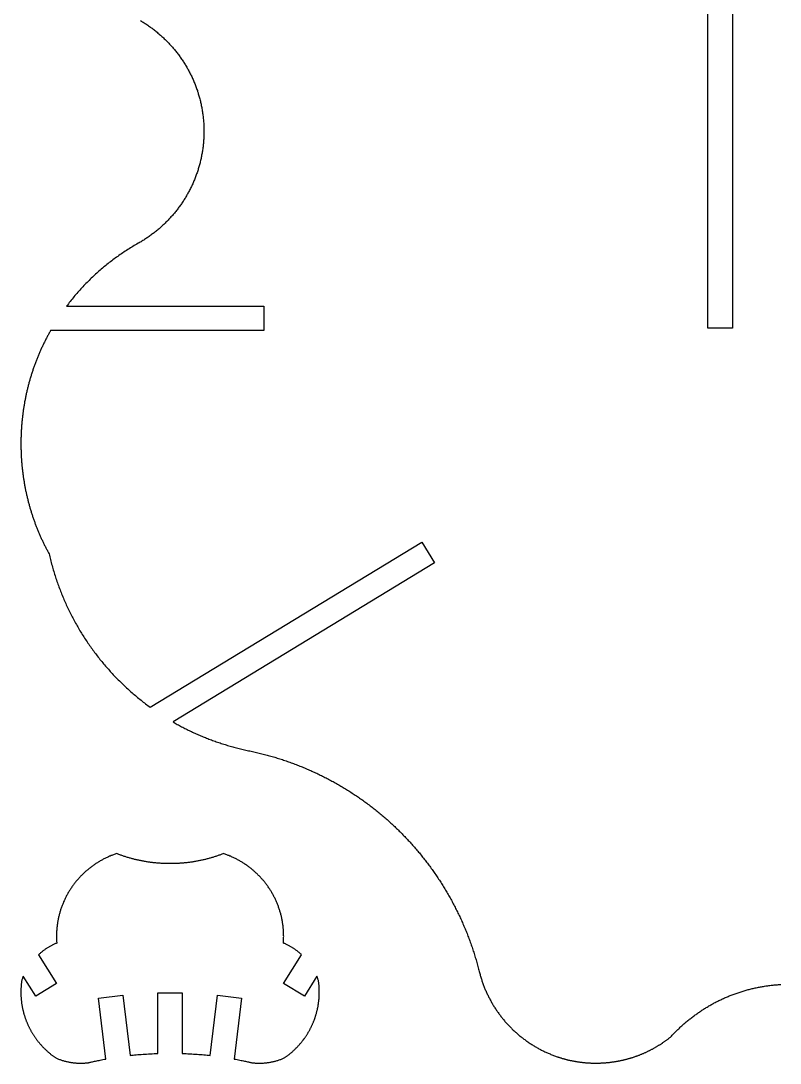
# Model space of a CAD drawing. Extents: x 25 to 747, y 34 to 1185.
# Drawn here: x 24.6 to 215.7, y 33.6 to 296.1 of the extents above; entities that cross this region are included whole.
import ezdxf

# ---------------------------------------------------------------- set-up
doc = ezdxf.new("R2010")
doc.units = 0
doc.layers.add('Default_Layer', color=1, linetype='CONTINUOUS')

msp = doc.modelspace()

# ---------------------------------------------------------------- linework, layer by layer
at = {"layer": 'Default_Layer'}
for points in [[(203.69, 393.12), (203.69, 218.64), (197.54, 218.64), (197.54, 389.82)], [(54.67, 296.15), (54.91, 296.01), (55.14, 295.87), (55.37, 295.73), (55.6, 295.58), (55.83, 295.44), (56.05, 295.29), (56.28, 295.14), (56.5, 294.99), (56.73, 294.83), (56.95, 294.68), (57.17, 294.52), (57.39, 294.36), (57.61, 294.2), (57.82, 294.04), (58.04, 293.87), (58.25, 293.71), (58.46, 293.54), (58.67, 293.37), (58.88, 293.2), (59.09, 293.02), (59.29, 292.85), (59.5, 292.67), (59.7, 292.5), (59.9, 292.32), (60.1, 292.14), (60.3, 291.96), (60.5, 291.77), (60.69, 291.59), (60.88, 291.4), (61.08, 291.21), (61.27, 291.02), (61.46, 290.83), (61.64, 290.64), (61.83, 290.44), (62.01, 290.25), (62.19, 290.05), (62.37, 289.85), (62.55, 289.65), (62.73, 289.45), (62.91, 289.24), (63.08, 289.04), (63.25, 288.83), (63.42, 288.63), (63.59, 288.42), (63.76, 288.21), (63.92, 287.99), (64.09, 287.78), (64.25, 287.57), (64.41, 287.35), (64.57, 287.13), (64.72, 286.91), (64.88, 286.7), (65.03, 286.47), (65.18, 286.25), (65.33, 286.03), (65.48, 285.8), (65.62, 285.58), (65.77, 285.35), (65.91, 285.12), (66.05, 284.89), (66.19, 284.66), (66.32, 284.43), (66.46, 284.19), (66.59, 283.96), (66.72, 283.72), (66.85, 283.48), (66.98, 283.25), (67.1, 283.01), (67.22, 282.77), (67.34, 282.52), (67.46, 282.28), (67.58, 282.04), (67.69, 281.79), (67.81, 281.55), (67.92, 281.3), (68.03, 281.05), (68.13, 280.8), (68.24, 280.55), (68.34, 280.3), (68.44, 280.04), (68.54, 279.79), (68.64, 279.54), (68.73, 279.28), (68.82, 279.02), (68.91, 278.77), (69, 278.51), (69.08, 278.25), (69.17, 277.99), (69.25, 277.73), (69.33, 277.46), (69.41, 277.2), (69.48, 276.93), (69.55, 276.67), (69.62, 276.4), (69.69, 276.14), (69.76, 275.87), (69.82, 275.6), (69.88, 275.33), (69.94, 275.06), (70, 274.79), (70.05, 274.52), (70.11, 274.24), (70.16, 273.97), (70.2, 273.69), (70.25, 273.42), (70.29, 273.14), (70.33, 272.86), (70.37, 272.59), (70.41, 272.31), (70.44, 272.03), (70.47, 271.75), (70.5, 271.47), (70.53, 271.19), (70.55, 270.9), (70.58, 270.62), (70.6, 270.34), (70.61, 270.05), (70.63, 269.77), (70.64, 269.48), (70.65, 269.2), (70.66, 268.91), (70.66, 268.76), (70.66, 268.6), (70.66, 268.43), (70.66, 268.27), (70.66, 267.98), (70.66, 267.7), (70.65, 267.42), (70.64, 267.14), (70.63, 266.86), (70.62, 266.58), (70.6, 266.3), (70.59, 266.02), (70.57, 265.75), (70.54, 265.47), (70.52, 265.19), (70.49, 264.92), (70.46, 264.65), (70.43, 264.37), (70.4, 264.1), (70.36, 263.83), (70.32, 263.55), (70.28, 263.28), (70.24, 263.01), (70.19, 262.74), (70.14, 262.47), (70.09, 262.21), (70.04, 261.94), (69.99, 261.67), (69.93, 261.41), (69.87, 261.14), (69.81, 260.88), (69.75, 260.61), (69.68, 260.35), (69.62, 260.09), (69.55, 259.83), (69.48, 259.57), (69.4, 259.31), (69.33, 259.05), (69.25, 258.79), (69.17, 258.54), (69.09, 258.28), (69, 258.03), (68.92, 257.77), (68.83, 257.52), (68.74, 257.27), (68.65, 257.02), (68.55, 256.77), (68.46, 256.52), (68.36, 256.27), (68.26, 256.02), (68.16, 255.78), (68.05, 255.53), (67.95, 255.29), (67.84, 255.05), (67.73, 254.81), (67.62, 254.56), (67.5, 254.32), (67.39, 254.09), (67.27, 253.85), (67.15, 253.61), (67.03, 253.38), (66.9, 253.14), (66.78, 252.91), (66.65, 252.68), (66.52, 252.45), (66.39, 252.22), (66.26, 251.99), (66.12, 251.76), (65.99, 251.53), (65.85, 251.31), (65.71, 251.08), (65.57, 250.86), (65.42, 250.64), (65.28, 250.42), (65.13, 250.2), (64.98, 249.98), (64.83, 249.77), (64.68, 249.55), (64.53, 249.34), (64.37, 249.12), (64.21, 248.91), (64.05, 248.7), (63.89, 248.49), (63.73, 248.29), (63.57, 248.08), (63.4, 247.88), (63.23, 247.67), (63.06, 247.47), (62.89, 247.27), (62.72, 247.07), (62.55, 246.87), (62.37, 246.68), (62.19, 246.48), (62.02, 246.29), (61.83, 246.09), (61.65, 245.9), (61.47, 245.71), (61.28, 245.52), (61.1, 245.34), (60.91, 245.15), (60.72, 244.97), (60.53, 244.79), (60.34, 244.61), (60.14, 244.43), (59.95, 244.25), (59.75, 244.07), (59.55, 243.9), (59.35, 243.73), (59.15, 243.55), (58.95, 243.38), (58.74, 243.22), (58.54, 243.05), (58.33, 242.88), (58.12, 242.72), (57.91, 242.56), (57.7, 242.4), (57.49, 242.24), (57.27, 242.08), (57.06, 241.93), (56.84, 241.77), (56.62, 241.62), (56.4, 241.47), (56.18, 241.32), (55.96, 241.17), (55.74, 241.03), (55.51, 240.88), (55.29, 240.74), (55.06, 240.6), (54.83, 240.46), (54.6, 240.33), (54.37, 240.19), (54.14, 240.06), (53.8, 239.87), (53.47, 239.67), (53.13, 239.48), (52.8, 239.28), (52.47, 239.08), (52.15, 238.88), (51.82, 238.68), (51.5, 238.47), (51.17, 238.26), (50.85, 238.06), (50.53, 237.85), (50.22, 237.63), (49.9, 237.42), (49.59, 237.21), (49.28, 236.99), (48.96, 236.77), (48.66, 236.55), (48.35, 236.33), (48.04, 236.1), (47.74, 235.88), (47.44, 235.65), (47.14, 235.42), (46.84, 235.19), (46.54, 234.95), (46.25, 234.72), (45.96, 234.48), (45.66, 234.24), (45.37, 234), (45.09, 233.76), (44.8, 233.52), (44.51, 233.27), (44.23, 233.03), (43.95, 232.78), (43.67, 232.53), (43.39, 232.28), (43.12, 232.02), (42.84, 231.77), (42.57, 231.51), (42.3, 231.25), (42.03, 230.99), (41.76, 230.72), (41.49, 230.46), (41.23, 230.19), (40.97, 229.93), (40.71, 229.66), (40.45, 229.39), (40.19, 229.11), (39.93, 228.84), (39.68, 228.56), (39.43, 228.28), (39.18, 228), (38.93, 227.72), (38.68, 227.44), (38.44, 227.15), (38.19, 226.87), (37.95, 226.58), (37.71, 226.29), (37.47, 226), (37.23, 225.7), (37, 225.41), (36.76, 225.11), (36.53, 224.81), (36.3, 224.51), (36.07, 224.21), (85.78, 224.21), (85.78, 218.06), (32.07, 218.06), (31.96, 217.87), (31.85, 217.68), (31.74, 217.49), (31.63, 217.29), (31.52, 217.1), (31.42, 216.9), (31.31, 216.71), (31.21, 216.51), (31.1, 216.31), (31, 216.12), (30.9, 215.92), (30.79, 215.72), (30.69, 215.52), (30.59, 215.32), (30.49, 215.12), (30.39, 214.92), (30.29, 214.72), (30.2, 214.52), (30.1, 214.32), (30, 214.11), (29.91, 213.91), (29.81, 213.7), (29.72, 213.5), (29.63, 213.3), (29.54, 213.09), (29.44, 212.88), (29.35, 212.68), (29.26, 212.47), (29.17, 212.26), (29.09, 212.05), (29, 211.85), (28.91, 211.64), (28.83, 211.43), (28.74, 211.22), (28.66, 211.01), (28.57, 210.79), (28.49, 210.58), (28.41, 210.37), (28.33, 210.16), (28.24, 209.94), (28.17, 209.73), (28.09, 209.52), (28.01, 209.3), (27.93, 209.09), (27.85, 208.87), (27.78, 208.66), (27.7, 208.44), (27.63, 208.22), (27.56, 208), (27.48, 207.79), (27.41, 207.57), (27.34, 207.35), (27.27, 207.13), (27.2, 206.91), (27.14, 206.69), (27.07, 206.47), (27, 206.25), (26.94, 206.03), (26.87, 205.81), (26.81, 205.58), (26.74, 205.36), (26.68, 205.14), (26.62, 204.91), (26.56, 204.69), (26.5, 204.47), (26.44, 204.24), (26.38, 204.02), (26.33, 203.79), (26.27, 203.56), (26.21, 203.34), (26.16, 203.11), (26.11, 202.88), (26.05, 202.66), (26, 202.43), (25.95, 202.2), (25.9, 201.97), (25.85, 201.74), (25.8, 201.51), (25.76, 201.28), (25.71, 201.05), (25.66, 200.82), (25.62, 200.59), (25.58, 200.36), (25.53, 200.13), (25.49, 199.89), (25.45, 199.66), (25.41, 199.43), (25.37, 199.2), (25.33, 198.96), (25.29, 198.73), (25.26, 198.49), (25.22, 198.26), (25.19, 198.02), (25.15, 197.79), (25.12, 197.55), (25.09, 197.32), (25.06, 197.08), (25.03, 196.85), (25, 196.61), (24.97, 196.37), (24.95, 196.13), (24.92, 195.9), (24.89, 195.66), (24.87, 195.42), (24.85, 195.18), (24.82, 194.94), (24.8, 194.7), (24.78, 194.46), (24.76, 194.22), (24.75, 193.98), (24.73, 193.74), (24.71, 193.5), (24.7, 193.26), (24.68, 193.02), (24.67, 192.78), (24.66, 192.53), (24.64, 192.29), (24.63, 192.05), (24.62, 191.81), (24.62, 191.56), (24.61, 191.32), (24.6, 191.08), (24.6, 190.83), (24.59, 190.59), (24.59, 190.34), (24.58, 190.1), (24.58, 189.86), (24.58, 189.61), (24.58, 189.37), (24.58, 189.13), (24.59, 188.9), (24.59, 188.66), (24.59, 188.42), (24.6, 188.18), (24.61, 187.95), (24.61, 187.71), (24.62, 187.47), (24.63, 187.24), (24.64, 187), (24.65, 186.77), (24.66, 186.53), (24.68, 186.29), (24.69, 186.06), (24.7, 185.83), (24.72, 185.59), (24.74, 185.36), (24.75, 185.12), (24.77, 184.89), (24.79, 184.66), (24.81, 184.42), (24.83, 184.19), (24.85, 183.96), (24.88, 183.73), (24.9, 183.49), (24.93, 183.26), (24.95, 183.03), (24.98, 182.8), (25.01, 182.57), (25.03, 182.34), (25.06, 182.11), (25.09, 181.88), (25.12, 181.65), (25.16, 181.42), (25.19, 181.19), (25.22, 180.96), (25.26, 180.73), (25.29, 180.51), (25.33, 180.28), (25.37, 180.05), (25.4, 179.83), (25.44, 179.6), (25.48, 179.37), (25.52, 179.15), (25.56, 178.92), (25.61, 178.7), (25.65, 178.47), (25.69, 178.25), (25.74, 178.02), (25.78, 177.8), (25.83, 177.58), (25.88, 177.35), (25.93, 177.13), (25.98, 176.91), (26.03, 176.69), (26.08, 176.46), (26.13, 176.24), (26.18, 176.02), (26.23, 175.8), (26.29, 175.58), (26.34, 175.36), (26.4, 175.14), (26.45, 174.92), (26.51, 174.71), (26.57, 174.49), (26.63, 174.27), (26.69, 174.05), (26.75, 173.84), (26.81, 173.62), (26.87, 173.4), (26.94, 173.19), (27, 172.97), (27.06, 172.76), (27.13, 172.54), (27.2, 172.33), (27.26, 172.12), (27.33, 171.9), (27.4, 171.69), (27.47, 171.48), (27.54, 171.27), (27.61, 171.06), (27.68, 170.85), (27.75, 170.64), (27.83, 170.43), (27.9, 170.22), (27.98, 170.01), (28.05, 169.8), (28.13, 169.59), (28.21, 169.38), (28.28, 169.18), (28.36, 168.97), (28.44, 168.76), (28.52, 168.56), (28.6, 168.35), (28.68, 168.15), (28.77, 167.94), (28.85, 167.74), (28.93, 167.53), (29.02, 167.33), (29.1, 167.13), (29.19, 166.93), (29.27, 166.73), (29.36, 166.53), (29.45, 166.33), (29.54, 166.13), (29.63, 165.93), (29.72, 165.73), (29.81, 165.53), (29.9, 165.33), (29.99, 165.13), (30.09, 164.94), (30.18, 164.74), (30.28, 164.55), (30.37, 164.35), (30.47, 164.16), (30.56, 163.96), (30.66, 163.77), (30.76, 163.57), (30.86, 163.38), (30.96, 163.19), (31.06, 163), (31.16, 162.81), (31.26, 162.62), (31.36, 162.43), (31.47, 162.24), (31.57, 162.05), (31.67, 161.86), (31.76, 161.49), (31.85, 161.11), (31.94, 160.74), (32.03, 160.37), (32.13, 160), (32.22, 159.63), (32.32, 159.26), (32.42, 158.89), (32.53, 158.52), (32.63, 158.16), (32.74, 157.79), (32.85, 157.43), (32.96, 157.07), (33.07, 156.71), (33.18, 156.34), (33.3, 155.98), (33.42, 155.63), (33.54, 155.27), (33.66, 154.91), (33.78, 154.55), (33.91, 154.2), (34.04, 153.85), (34.17, 153.49), (34.3, 153.14), (34.43, 152.79), (34.57, 152.44), (34.7, 152.09), (34.84, 151.75), (34.98, 151.4), (35.12, 151.05), (35.27, 150.71), (35.42, 150.37), (35.56, 150.02), (35.71, 149.68), (35.86, 149.34), (36.02, 149), (36.17, 148.67), (36.33, 148.33), (36.49, 147.99), (36.65, 147.66), (36.81, 147.33), (36.98, 147), (37.14, 146.66), (37.31, 146.33), (37.48, 146.01), (37.65, 145.68), (37.83, 145.35), (38, 145.03), (38.18, 144.7), (38.36, 144.38), (38.54, 144.06), (38.72, 143.74), (38.9, 143.42), (39.09, 143.1), (39.27, 142.78), (39.46, 142.47), (39.65, 142.15), (39.84, 141.84), (40.04, 141.53), (40.23, 141.22), (40.43, 140.91), (40.63, 140.6), (40.83, 140.29), (41.03, 139.99), (41.24, 139.68), (41.44, 139.38), (41.65, 139.08), (41.86, 138.77), (42.07, 138.47), (42.28, 138.18), (42.49, 137.88), (42.71, 137.58), (42.92, 137.29), (43.14, 136.99), (43.36, 136.7), (43.58, 136.41), (43.81, 136.12), (44.03, 135.83), (44.26, 135.55), (44.49, 135.26), (44.72, 134.98), (44.95, 134.69), (45.18, 134.41), (45.41, 134.13), (45.65, 133.85), (45.89, 133.58), (46.12, 133.3), (46.37, 133.03), (46.61, 132.75), (46.85, 132.48), (47.09, 132.21), (47.34, 131.94), (47.59, 131.67), (47.84, 131.4), (48.09, 131.14), (48.34, 130.87), (48.6, 130.61), (48.85, 130.35), (49.11, 130.09), (49.37, 129.83), (49.62, 129.58), (49.89, 129.32), (50.15, 129.07), (50.41, 128.81), (50.68, 128.56), (50.94, 128.31), (51.21, 128.06), (51.48, 127.82), (51.75, 127.57), (52.03, 127.33), (52.3, 127.08), (52.57, 126.84), (52.85, 126.6), (53.13, 126.37), (53.41, 126.13), (53.69, 125.89), (53.97, 125.66), (54.25, 125.43), (54.54, 125.2), (54.83, 124.97), (55.11, 124.74), (55.4, 124.51), (55.69, 124.29), (55.98, 124.07), (56.28, 123.84), (56.57, 123.62), (56.87, 123.4), (57.16, 123.19), (125.54, 164.79), (128.73, 159.54), (62.9, 119.49), (63.16, 119.34), (63.43, 119.18), (63.69, 119.03), (63.96, 118.89), (64.23, 118.74), (64.49, 118.59), (64.76, 118.45), (65.04, 118.3), (65.31, 118.16), (65.58, 118.02), (65.86, 117.87), (66.13, 117.73), (66.41, 117.6), (66.69, 117.46), (66.97, 117.32), (67.25, 117.19), (67.54, 117.05), (67.82, 116.92), (68.11, 116.79), (68.39, 116.66), (68.68, 116.53), (68.97, 116.4), (69.26, 116.27), (69.55, 116.15), (69.84, 116.02), (70.14, 115.9), (70.43, 115.78), (70.73, 115.65), (71.03, 115.54), (71.33, 115.42), (71.63, 115.3), (71.93, 115.18), (72.24, 115.07), (72.54, 114.96), (72.85, 114.84), (73.15, 114.73), (73.46, 114.62), (73.77, 114.52), (74.08, 114.41), (74.39, 114.3), (74.71, 114.2), (75.02, 114.1), (75.34, 113.99), (75.65, 113.89), (75.97, 113.8), (76.29, 113.7), (76.61, 113.6), (76.93, 113.51), (77.26, 113.41), (77.58, 113.32), (77.91, 113.23), (78.23, 113.14), (78.56, 113.05), (78.89, 112.97), (79.22, 112.88), (79.55, 112.8), (79.89, 112.72), (80.22, 112.64), (80.56, 112.56), (80.89, 112.48), (81.23, 112.4), (81.57, 112.33), (81.91, 112.25), (82.25, 112.18), (82.59, 112.11), (82.92, 112.04), (83.25, 111.97), (83.58, 111.89), (83.91, 111.81), (84.24, 111.74), (84.57, 111.66), (84.9, 111.58), (85.23, 111.5), (85.56, 111.41), (85.89, 111.33), (86.21, 111.24), (86.54, 111.15), (86.86, 111.06), (87.19, 110.97), (87.51, 110.88), (87.84, 110.79), (88.16, 110.7), (88.48, 110.6), (88.8, 110.5), (89.13, 110.4), (89.45, 110.3), (89.77, 110.2), (90.09, 110.1), (90.4, 110), (90.72, 109.89), (91.04, 109.79), (91.36, 109.68), (91.67, 109.57), (91.99, 109.46), (92.3, 109.35), (92.62, 109.23), (92.93, 109.12), (93.24, 109), (93.55, 108.89), (93.87, 108.77), (94.18, 108.65), (94.49, 108.53), (94.79, 108.4), (95.1, 108.28), (95.41, 108.15), (95.72, 108.03), (96.02, 107.9), (96.33, 107.77), (96.64, 107.64), (96.94, 107.51), (97.24, 107.38), (97.55, 107.24), (97.85, 107.11), (98.15, 106.97), (98.45, 106.83), (98.75, 106.7), (99.05, 106.56), (99.35, 106.41), (99.65, 106.27), (99.94, 106.13), (100.24, 105.98), (100.53, 105.84), (100.83, 105.69), (101.12, 105.54), (101.42, 105.39), (101.71, 105.24), (102, 105.08), (102.29, 104.93), (102.58, 104.78), (102.87, 104.62), (103.16, 104.46), (103.45, 104.3), (103.73, 104.14), (104.02, 103.98), (104.3, 103.82), (104.59, 103.66), (104.87, 103.49), (105.16, 103.33), (105.44, 103.16), (105.72, 102.99), (106, 102.82), (106.28, 102.65), (106.56, 102.48), (106.84, 102.31), (107.11, 102.13), (107.39, 101.96), (107.67, 101.78), (107.94, 101.6), (108.21, 101.42), (108.49, 101.24), (108.76, 101.06), (109.03, 100.88), (109.3, 100.7), (109.57, 100.51), (109.84, 100.33), (110.11, 100.14), (110.37, 99.95), (110.64, 99.76), (110.91, 99.57), (111.17, 99.38), (111.43, 99.19), (111.7, 99), (111.96, 98.8), (112.22, 98.61), (112.48, 98.41), (112.74, 98.21), (113, 98.01), (113.25, 97.81), (113.51, 97.61), (113.77, 97.41), (114.02, 97.21), (114.27, 97), (114.53, 96.8), (114.78, 96.59), (115.03, 96.38), (115.28, 96.17), (115.53, 95.96), (115.78, 95.75), (116.02, 95.54), (116.27, 95.33), (116.51, 95.11), (116.76, 94.9), (117, 94.68), (117.24, 94.47), (117.49, 94.25), (117.73, 94.03), (117.97, 93.81), (118.2, 93.59), (118.44, 93.37), (118.68, 93.14), (118.91, 92.92), (119.15, 92.69), (119.38, 92.47), (119.62, 92.24), (119.85, 92.01), (120.08, 91.78), (120.31, 91.55), (120.54, 91.32), (120.76, 91.09), (120.99, 90.85), (121.22, 90.62), (121.44, 90.38), (121.67, 90.15), (121.89, 89.91), (122.11, 89.67), (122.33, 89.43), (122.55, 89.19), (122.77, 88.95), (122.99, 88.71), (123.2, 88.47), (123.42, 88.22), (123.63, 87.98), (123.85, 87.73), (124.06, 87.49), (124.27, 87.24), (124.48, 86.99), (124.69, 86.74), (124.9, 86.49), (125.11, 86.24), (125.31, 85.98), (125.52, 85.73), (125.72, 85.48), (125.92, 85.22), (126.12, 84.97), (126.33, 84.71), (126.52, 84.45), (126.72, 84.19), (126.92, 83.93), (127.12, 83.67), (127.31, 83.41), (127.51, 83.15), (127.7, 82.88), (127.89, 82.62), (128.08, 82.35), (128.27, 82.09), (128.46, 81.82), (128.65, 81.55), (128.83, 81.29), (129.02, 81.02), (129.2, 80.75), (129.39, 80.47), (129.57, 80.2), (129.75, 79.93), (129.93, 79.66), (130.11, 79.38), (130.28, 79.11), (130.46, 78.83), (130.63, 78.55), (130.81, 78.27), (130.98, 78), (131.15, 77.72), (131.32, 77.44), (131.49, 77.15), (131.66, 76.87), (131.82, 76.59), (131.99, 76.31), (132.15, 76.02), (132.32, 75.74), (132.48, 75.45), (132.64, 75.16), (132.8, 74.88), (132.96, 74.59), (133.12, 74.3), (133.27, 74.01), (133.43, 73.72), (133.58, 73.42), (133.73, 73.13), (133.88, 72.84), (134.03, 72.55), (134.18, 72.25), (134.33, 71.96), (134.47, 71.66), (134.62, 71.36), (134.76, 71.06), (134.91, 70.77), (135.05, 70.47), (135.19, 70.17), (135.32, 69.87), (135.46, 69.56), (135.6, 69.26), (135.73, 68.96), (135.87, 68.66), (136, 68.35), (136.13, 68.05), (136.26, 67.74), (136.39, 67.43), (136.52, 67.13), (136.64, 66.82), (136.77, 66.51), (136.89, 66.2), (137.01, 65.89), (137.13, 65.58), (137.25, 65.27), (137.37, 64.96), (137.49, 64.64), (137.6, 64.33), (137.72, 64.02), (137.83, 63.7), (137.94, 63.39), (138.05, 63.07), (138.16, 62.75), (138.27, 62.43), (138.37, 62.12), (138.48, 61.8), (138.58, 61.48), (138.68, 61.16), (138.79, 60.84), (138.89, 60.52), (138.98, 60.19), (139.08, 59.87), (139.18, 59.55), (139.27, 59.22), (139.36, 58.9), (139.45, 58.57), (139.54, 58.25), (139.63, 57.92), (139.72, 57.59), (139.81, 57.27), (139.89, 56.94), (139.97, 56.61), (140.03, 56.37), (140.1, 56.14), (140.16, 55.9), (140.22, 55.67), (140.29, 55.44), (140.36, 55.2), (140.43, 54.97), (140.5, 54.74), (140.58, 54.51), (140.65, 54.28), (140.73, 54.06), (140.81, 53.83), (140.89, 53.6), (140.97, 53.38), (141.06, 53.15), (141.14, 52.93), (141.23, 52.71), (141.32, 52.48), (141.41, 52.26), (141.5, 52.04), (141.6, 51.82), (141.69, 51.61), (141.79, 51.39), (141.89, 51.17), (141.99, 50.96), (142.09, 50.74), (142.19, 50.53), (142.3, 50.32), (142.4, 50.11), (142.51, 49.9), (142.62, 49.69), (142.73, 49.48), (142.85, 49.27), (142.96, 49.06), (143.08, 48.86), (143.2, 48.65), (143.31, 48.45), (143.43, 48.25), (143.56, 48.05), (143.68, 47.85), (143.81, 47.65), (143.93, 47.45), (144.06, 47.25), (144.19, 47.06), (144.32, 46.86), (144.45, 46.67), (144.59, 46.48), (144.72, 46.28), (144.86, 46.09), (145, 45.9), (145.14, 45.72), (145.28, 45.53), (145.42, 45.34), (145.56, 45.16), (145.71, 44.98), (145.86, 44.79), (146, 44.61), (146.15, 44.43), (146.3, 44.25), (146.45, 44.08), (146.61, 43.9), (146.76, 43.72), (146.92, 43.55), (147.08, 43.38), (147.23, 43.21), (147.39, 43.04), (147.56, 42.87), (147.72, 42.7), (147.88, 42.53), (148.05, 42.37), (148.21, 42.2), (148.38, 42.04), (148.55, 41.88), (148.72, 41.72), (148.89, 41.56), (149.07, 41.4), (149.24, 41.25), (149.41, 41.09), (149.59, 40.94), (149.77, 40.78), (149.95, 40.63), (150.13, 40.48), (150.31, 40.34), (150.49, 40.19), (150.67, 40.04), (150.86, 39.9), (151.05, 39.76), (151.23, 39.62), (151.42, 39.48), (151.61, 39.34), (151.8, 39.2), (151.99, 39.06), (152.19, 38.93), (152.38, 38.8), (152.57, 38.67), (152.77, 38.54), (152.97, 38.41), (153.17, 38.28), (153.37, 38.15), (153.57, 38.03), (153.77, 37.91), (153.97, 37.79), (154.17, 37.67), (154.38, 37.55), (154.58, 37.43), (154.79, 37.32), (155, 37.2), (155.21, 37.09), (155.42, 36.98), (155.63, 36.87), (155.84, 36.76), (156.05, 36.66), (156.27, 36.55), (156.48, 36.45), (156.7, 36.35), (156.91, 36.25), (157.13, 36.15), (157.35, 36.05), (157.57, 35.96), (157.79, 35.87), (158.01, 35.77), (158.23, 35.68), (158.46, 35.6), (158.68, 35.51), (158.91, 35.42), (159.13, 35.34), (159.36, 35.26), (159.59, 35.18), (159.72, 35.13), (159.86, 35.08), (160, 35.04), (160.14, 34.99), (160.28, 34.95), (160.41, 34.9), (160.55, 34.86), (160.7, 34.82), (160.84, 34.77), (160.98, 34.73), (161.12, 34.69), (161.26, 34.65), (161.41, 34.61), (161.55, 34.57), (161.7, 34.53), (161.84, 34.5), (161.99, 34.46), (162.14, 34.42), (162.28, 34.39), (162.43, 34.35), (162.58, 34.32), (162.73, 34.28), (162.87, 34.25), (163.02, 34.22), (163.17, 34.19), (163.32, 34.16), (163.48, 34.13), (163.63, 34.1), (163.78, 34.07), (163.93, 34.04), (164.08, 34.02), (164.24, 33.99), (164.39, 33.96), (164.54, 33.94), (164.7, 33.92), (164.85, 33.89), (165.01, 33.87), (165.16, 33.85), (165.32, 33.83), (165.48, 33.81), (165.63, 33.79), (165.79, 33.77), (165.95, 33.75), (166.11, 33.73), (166.26, 33.72), (166.42, 33.7), (166.58, 33.69), (166.74, 33.67), (166.9, 33.66), (167.06, 33.65), (167.22, 33.64), (167.38, 33.63), (167.54, 33.62), (167.7, 33.61), (167.86, 33.6), (168.02, 33.59), (168.19, 33.59), (168.35, 33.58), (168.51, 33.58), (168.67, 33.57), (168.83, 33.57), (169, 33.57), (169.16, 33.57), (169.32, 33.57), (169.49, 33.57), (169.66, 33.57), (169.83, 33.57), (169.99, 33.57), (170.16, 33.58), (170.33, 33.58), (170.49, 33.59), (170.66, 33.6), (170.83, 33.6), (170.99, 33.61), (171.16, 33.62), (171.32, 33.63), (171.49, 33.64), (171.65, 33.65), (171.82, 33.67), (171.98, 33.68), (172.15, 33.7), (172.31, 33.71), (172.47, 33.73), (172.64, 33.75), (172.8, 33.76), (172.96, 33.78), (173.13, 33.8), (173.29, 33.82), (173.45, 33.85), (173.61, 33.87), (173.77, 33.89), (173.94, 33.92), (174.1, 33.94), (174.26, 33.97), (174.42, 33.99), (174.58, 34.02), (174.74, 34.05), (174.9, 34.08), (175.06, 34.11), (175.21, 34.14), (175.37, 34.17), (175.53, 34.2), (175.69, 34.24), (175.85, 34.27), (176, 34.31), (176.16, 34.34), (176.32, 34.38), (176.47, 34.42), (176.63, 34.45), (176.79, 34.49), (176.94, 34.53), (177.1, 34.57), (177.25, 34.62), (177.41, 34.66), (177.56, 34.7), (177.71, 34.74), (177.87, 34.79), (178.02, 34.83), (178.17, 34.88), (178.33, 34.93), (178.48, 34.98), (178.63, 35.02), (178.78, 35.07), (178.93, 35.12), (179.08, 35.17), (179.23, 35.23), (179.38, 35.28), (179.53, 35.33), (179.68, 35.38), (179.83, 35.44), (179.98, 35.49), (180.12, 35.55), (180.27, 35.61), (180.42, 35.67), (180.57, 35.72), (180.71, 35.78), (180.86, 35.84), (181, 35.9), (181.15, 35.96), (181.29, 36.03), (181.44, 36.09), (181.58, 36.15), (181.72, 36.22), (181.87, 36.28), (182.01, 36.35), (182.15, 36.41), (182.29, 36.48), (182.44, 36.55), (182.58, 36.62), (182.72, 36.69), (182.86, 36.76), (183, 36.83), (183.14, 36.9), (183.28, 36.97), (183.41, 37.04), (183.55, 37.11), (183.69, 37.19), (183.83, 37.26), (183.96, 37.34), (184.1, 37.41), (184.24, 37.49), (184.37, 37.57), (184.51, 37.65), (184.64, 37.73), (184.77, 37.8), (184.91, 37.88), (185.04, 37.97), (185.17, 38.05), (185.3, 38.13), (185.44, 38.21), (185.57, 38.29), (185.7, 38.38), (185.83, 38.46), (185.96, 38.55), (186.09, 38.63), (186.21, 38.72), (186.34, 38.81), (186.47, 38.9), (186.6, 38.98), (186.72, 39.07), (186.85, 39.16), (186.98, 39.25), (187.1, 39.34), (187.22, 39.44), (187.35, 39.53), (187.47, 39.62), (187.6, 39.71), (187.72, 39.81), (187.84, 39.9), (187.96, 40), (188.08, 40.09), (188.2, 40.19), (188.38, 40.38), (188.55, 40.57), (188.73, 40.76), (188.91, 40.95), (189.08, 41.13), (189.26, 41.32), (189.45, 41.5), (189.63, 41.68), (189.81, 41.86), (190, 42.04), (190.18, 42.22), (190.37, 42.4), (190.56, 42.58), (190.74, 42.75), (190.93, 42.92), (191.13, 43.1), (191.32, 43.27), (191.51, 43.44), (191.71, 43.61), (191.9, 43.78), (192.1, 43.94), (192.3, 44.11), (192.49, 44.27), (192.69, 44.44), (192.9, 44.6), (193.1, 44.76), (193.3, 44.92), (193.5, 45.08), (193.71, 45.23), (193.91, 45.39), (194.12, 45.54), (194.33, 45.69), (194.54, 45.85), (194.75, 46), (194.96, 46.14), (195.17, 46.29), (195.38, 46.44), (195.6, 46.58), (195.81, 46.73), (196.03, 46.87), (196.24, 47.01), (196.46, 47.15), (196.68, 47.29), (196.9, 47.42), (197.12, 47.56), (197.34, 47.69), (197.56, 47.83), (197.79, 47.96), (198.01, 48.09), (198.24, 48.22), (198.46, 48.34), (198.69, 48.47), (198.92, 48.59), (199.15, 48.72), (199.37, 48.84), (199.61, 48.96), (199.84, 49.07), (200.07, 49.19), (200.3, 49.31), (200.53, 49.42), (200.77, 49.53), (201, 49.64), (201.24, 49.75), (201.48, 49.86), (201.71, 49.97), (201.95, 50.07), (202.19, 50.18), (202.43, 50.28), (202.67, 50.38), (202.92, 50.48), (203.16, 50.58), (203.4, 50.67), (203.65, 50.77), (203.89, 50.86), (204.14, 50.95), (204.38, 51.04), (204.63, 51.13), (204.88, 51.22), (205.12, 51.3), (205.37, 51.39), (205.62, 51.47), (205.87, 51.55), (206.13, 51.63), (206.38, 51.7), (206.63, 51.78), (206.88, 51.85), (207.14, 51.93), (207.39, 52), (207.65, 52.07), (207.9, 52.13), (208.16, 52.2), (208.42, 52.26), (208.68, 52.33), (208.94, 52.39), (209.19, 52.45), (209.45, 52.5), (209.71, 52.56), (209.98, 52.61), (210.24, 52.67), (210.5, 52.72), (210.76, 52.77), (211.03, 52.81), (211.29, 52.86), (211.56, 52.9), (211.82, 52.95), (212.09, 52.99), (212.35, 53.02), (212.62, 53.06), (212.89, 53.1), (213.16, 53.13), (213.42, 53.16), (213.69, 53.19), (213.96, 53.22), (214.23, 53.25), (214.5, 53.27), (214.78, 53.29), (215.05, 53.32), (215.32, 53.33), (215.59, 53.35), (215.87, 53.37)]]:
    msp.add_lwpolyline(points, dxfattribs=at)
msp.add_lwpolyline([(29.03, 60.88), (33.55, 53.65), (28.33, 50.4), (25.19, 55.44), (25.15, 55.35), (25.1, 55.24), (25.06, 55.13), (25.01, 55.01), (24.96, 54.87), (24.9, 54.73), (24.85, 54.57), (24.79, 54.4), (24.77, 54.24), (24.74, 54.07), (24.72, 53.89), (24.7, 53.72), (24.68, 53.54), (24.66, 53.36), (24.65, 53.17), (24.63, 52.99), (24.62, 52.8), (24.61, 52.61), (24.6, 52.42), (24.59, 52.23), (24.58, 52.04), (24.58, 51.84), (24.57, 51.65), (24.57, 51.46), (24.57, 51.29), (24.58, 51.13), (24.58, 50.97), (24.58, 50.81), (24.59, 50.65), (24.6, 50.49), (24.6, 50.34), (24.61, 50.18), (24.62, 50.02), (24.64, 49.86), (24.65, 49.7), (24.66, 49.55), (24.68, 49.39), (24.7, 49.23), (24.71, 49.08), (24.73, 48.92), (24.75, 48.76), (24.77, 48.61), (24.8, 48.45), (24.82, 48.3), (24.85, 48.15), (24.87, 47.99), (24.9, 47.84), (24.93, 47.69), (24.96, 47.53), (24.99, 47.38), (25.02, 47.23), (25.05, 47.08), (25.09, 46.93), (25.12, 46.78), (25.16, 46.63), (25.2, 46.48), (25.24, 46.33), (25.28, 46.18), (25.32, 46.03), (25.36, 45.88), (25.4, 45.74), (25.45, 45.59), (25.49, 45.44), (25.54, 45.3), (25.59, 45.15), (25.64, 45.01), (25.69, 44.86), (25.74, 44.72), (25.79, 44.58), (25.84, 44.43), (25.9, 44.29), (25.95, 44.15), (26.01, 44.01), (26.06, 43.87), (26.12, 43.73), (26.18, 43.59), (26.24, 43.45), (26.3, 43.31), (26.37, 43.17), (26.43, 43.03), (26.49, 42.9), (26.56, 42.76), (26.63, 42.62), (26.69, 42.49), (26.76, 42.35), (26.83, 42.22), (26.9, 42.09), (26.97, 41.95), (27.05, 41.82), (27.12, 41.69), (27.19, 41.56), (27.27, 41.43), (27.34, 41.3), (27.42, 41.17), (27.5, 41.04), (27.58, 40.91), (27.66, 40.78), (27.74, 40.66), (27.82, 40.53), (27.9, 40.4), (27.99, 40.28), (28.07, 40.16), (28.16, 40.03), (28.25, 39.91), (28.33, 39.79), (28.42, 39.66), (28.51, 39.54), (28.6, 39.42), (28.69, 39.3), (28.78, 39.18), (28.88, 39.07), (28.97, 38.95), (29.06, 38.83), (29.16, 38.72), (29.26, 38.6), (29.35, 38.49), (29.45, 38.37), (29.55, 38.26), (29.65, 38.15), (29.75, 38.03), (29.85, 37.92), (29.95, 37.81), (30.06, 37.7), (30.16, 37.59), (30.26, 37.49), (30.37, 37.38), (30.48, 37.27), (30.58, 37.17), (30.69, 37.06), (30.8, 36.96), (30.91, 36.85), (31.02, 36.75), (31.13, 36.65), (31.24, 36.55), (31.35, 36.45), (31.47, 36.35), (31.58, 36.25), (31.7, 36.15), (31.81, 36.05), (31.93, 35.96), (32.05, 35.86), (32.16, 35.77), (32.28, 35.67), (32.4, 35.58), (32.52, 35.49), (32.64, 35.4), (32.76, 35.31), (32.89, 35.22), (33.01, 35.13), (33.13, 35.04), (33.26, 34.95), (33.38, 34.87), (33.56, 34.79), (33.73, 34.72), (33.91, 34.64), (34.09, 34.57), (34.27, 34.51), (34.45, 34.44), (34.64, 34.38), (34.82, 34.31), (35.01, 34.25), (35.2, 34.2), (35.39, 34.14), (35.58, 34.09), (35.78, 34.04), (35.97, 33.99), (36.17, 33.95), (36.37, 33.9), (36.56, 33.86), (36.76, 33.82), (36.96, 33.79), (37.17, 33.75), (37.37, 33.72), (37.57, 33.69), (37.78, 33.67), (37.99, 33.65), (38.19, 33.62), (38.4, 33.61), (38.61, 33.59), (38.82, 33.58), (39.03, 33.57), (39.24, 33.56), (39.45, 33.56), (39.67, 33.56), (39.8, 33.56), (39.93, 33.56), (40.07, 33.56), (40.2, 33.57), (40.33, 33.57), (40.46, 33.58), (40.59, 33.58), (40.72, 33.59), (40.85, 33.6), (40.98, 33.61), (41.1, 33.62), (41.23, 33.63), (41.35, 33.65), (41.47, 33.66), (41.58, 33.67), (41.7, 33.69), (41.86, 33.73), (42.04, 33.78), (42.23, 33.82), (42.43, 33.87), (42.65, 33.92), (42.89, 33.97), (43.13, 34.03), (43.39, 34.08), (43.67, 34.14), (43.96, 34.2), (44.26, 34.26), (44.58, 34.32), (44.91, 34.39), (45.25, 34.45), (45.61, 34.52), (45.98, 34.59), (44.12, 49.95), (50.22, 50.69), (52.06, 35.49), (52.44, 35.53), (52.83, 35.57), (53.22, 35.62), (53.63, 35.66), (54.04, 35.7), (54.46, 35.73), (54.89, 35.77), (55.33, 35.8), (55.77, 35.83), (56.23, 35.86), (56.69, 35.89), (57.15, 35.92), (57.62, 35.94), (58.1, 35.97), (58.58, 35.99), (59.07, 36), (59.07, 51.23), (65.21, 51.23), (65.21, 36), (65.7, 35.99), (66.18, 35.97), (66.65, 35.94), (67.12, 35.92), (67.59, 35.89), (68.05, 35.86), (68.5, 35.83), (68.95, 35.8), (69.38, 35.77), (69.81, 35.73), (70.24, 35.7), (70.65, 35.66), (71.06, 35.62), (71.45, 35.57), (71.84, 35.53), (72.21, 35.49), (74.06, 50.69), (80.16, 49.95), (78.29, 34.59), (78.66, 34.52), (79.02, 34.45), (79.37, 34.39), (79.7, 34.32), (80.01, 34.26), (80.32, 34.2), (80.61, 34.14), (80.88, 34.08), (81.14, 34.03), (81.39, 33.97), (81.62, 33.92), (81.84, 33.87), (82.05, 33.82), (82.24, 33.78), (82.41, 33.73), (82.58, 33.69), (82.69, 33.67), (82.81, 33.66), (82.93, 33.65), (83.05, 33.63), (83.17, 33.62), (83.3, 33.61), (83.42, 33.6), (83.55, 33.59), (83.68, 33.58), (83.81, 33.58), (83.94, 33.57), (84.07, 33.57), (84.21, 33.56), (84.34, 33.56), (84.47, 33.56), (84.61, 33.56), (84.82, 33.56), (85.03, 33.56), (85.25, 33.57), (85.46, 33.58), (85.67, 33.59), (85.87, 33.61), (86.08, 33.62), (86.29, 33.65), (86.5, 33.67), (86.7, 33.69), (86.91, 33.72), (87.11, 33.75), (87.31, 33.79), (87.51, 33.82), (87.71, 33.86), (87.91, 33.9), (88.11, 33.95), (88.3, 33.99), (88.5, 34.04), (88.69, 34.09), (88.88, 34.14), (89.07, 34.2), (89.26, 34.25), (89.45, 34.31), (89.64, 34.38), (89.82, 34.44), (90.01, 34.51), (90.19, 34.57), (90.37, 34.64), (90.54, 34.72), (90.72, 34.79), (90.9, 34.87), (91.02, 34.95), (91.14, 35.04), (91.27, 35.13), (91.39, 35.22), (91.51, 35.31), (91.63, 35.4), (91.75, 35.49), (91.87, 35.58), (91.99, 35.67), (92.11, 35.77), (92.23, 35.86), (92.35, 35.96), (92.46, 36.05), (92.58, 36.15), (92.69, 36.25), (92.81, 36.35), (92.92, 36.45), (93.03, 36.55), (93.15, 36.65), (93.26, 36.75), (93.37, 36.85), (93.48, 36.96), (93.58, 37.06), (93.69, 37.17), (93.8, 37.27), (93.91, 37.38), (94.01, 37.49), (94.12, 37.59), (94.22, 37.7), (94.32, 37.81), (94.42, 37.92), (94.53, 38.03), (94.63, 38.15), (94.73, 38.26), (94.82, 38.37), (94.92, 38.49), (95.02, 38.6), (95.12, 38.72), (95.21, 38.83), (95.31, 38.95), (95.4, 39.07), (95.49, 39.18), (95.58, 39.3), (95.68, 39.42), (95.77, 39.54), (95.85, 39.66), (95.94, 39.79), (96.03, 39.91), (96.12, 40.03), (96.2, 40.16), (96.29, 40.28), (96.37, 40.4), (96.45, 40.53), (96.54, 40.66), (96.62, 40.78), (96.7, 40.91), (96.78, 41.04), (96.85, 41.17), (96.93, 41.3), (97.01, 41.43), (97.08, 41.56), (97.16, 41.69), (97.23, 41.82), (97.3, 41.95), (97.37, 42.09), (97.44, 42.22), (97.51, 42.35), (97.58, 42.49), (97.65, 42.62), (97.72, 42.76), (97.78, 42.9), (97.85, 43.03), (97.91, 43.17), (97.97, 43.31), (98.03, 43.45), (98.09, 43.59), (98.15, 43.73), (98.21, 43.87), (98.27, 44.01), (98.32, 44.15), (98.38, 44.29), (98.43, 44.43), (98.49, 44.58), (98.54, 44.72), (98.59, 44.86), (98.64, 45.01), (98.69, 45.15), (98.74, 45.3), (98.78, 45.44), (98.83, 45.59), (98.87, 45.74), (98.92, 45.88), (98.96, 46.03), (99, 46.18), (99.04, 46.33), (99.08, 46.48), (99.12, 46.63), (99.15, 46.78), (99.19, 46.93), (99.22, 47.08), (99.26, 47.23), (99.29, 47.38), (99.32, 47.53), (99.35, 47.69), (99.38, 47.84), (99.4, 47.99), (99.43, 48.15), (99.45, 48.3), (99.48, 48.45), (99.5, 48.61), (99.52, 48.76), (99.54, 48.92), (99.56, 49.08), (99.58, 49.23), (99.6, 49.39), (99.61, 49.55), (99.63, 49.7), (99.64, 49.86), (99.65, 50.02), (99.66, 50.18), (99.67, 50.34), (99.68, 50.49), (99.69, 50.65), (99.69, 50.81), (99.7, 50.97), (99.7, 51.13), (99.7, 51.29), (99.7, 51.46), (99.7, 51.65), (99.7, 51.84), (99.69, 52.04), (99.69, 52.23), (99.68, 52.42), (99.67, 52.61), (99.66, 52.8), (99.65, 52.99), (99.63, 53.17), (99.61, 53.36), (99.6, 53.54), (99.58, 53.72), (99.56, 53.89), (99.53, 54.07), (99.51, 54.24), (99.48, 54.4), (99.43, 54.57), (99.37, 54.73), (99.32, 54.87), (99.27, 55.01), (99.22, 55.13), (99.17, 55.24), (99.13, 55.35), (99.09, 55.44), (95.94, 50.4), (90.73, 53.65), (95.24, 60.88), (95.12, 60.99), (95, 61.1), (94.87, 61.21), (94.74, 61.32), (94.62, 61.42), (94.49, 61.53), (94.36, 61.63), (94.23, 61.74), (94.1, 61.84), (93.96, 61.94), (93.83, 62.04), (93.69, 62.13), (93.55, 62.23), (93.41, 62.32), (93.27, 62.42), (93.13, 62.51), (92.99, 62.6), (92.84, 62.69), (92.7, 62.78), (92.55, 62.87), (92.4, 62.95), (92.25, 63.04), (92.1, 63.12), (91.95, 63.2), (91.79, 63.28), (91.64, 63.36), (91.48, 63.44), (91.32, 63.51), (91.16, 63.59), (91, 63.66), (90.84, 63.73), (90.67, 63.8), (90.69, 64), (90.7, 64.2), (90.71, 64.4), (90.72, 64.61), (90.73, 64.83), (90.73, 65.04), (90.73, 65.26), (90.74, 65.48), (90.73, 65.71), (90.73, 65.94), (90.72, 66.16), (90.72, 66.39), (90.71, 66.61), (90.69, 66.84), (90.68, 67.06), (90.66, 67.28), (90.64, 67.51), (90.62, 67.73), (90.6, 67.95), (90.57, 68.17), (90.54, 68.39), (90.51, 68.61), (90.48, 68.83), (90.45, 69.04), (90.41, 69.26), (90.37, 69.48), (90.33, 69.69), (90.29, 69.91), (90.24, 70.12), (90.2, 70.33), (90.15, 70.54), (90.1, 70.76), (90.04, 70.97), (89.99, 71.18), (89.93, 71.39), (89.87, 71.59), (89.81, 71.8), (89.75, 72.01), (89.68, 72.21), (89.61, 72.42), (89.54, 72.62), (89.47, 72.83), (89.4, 73.03), (89.33, 73.23), (89.25, 73.43), (89.17, 73.63), (89.09, 73.83), (89.01, 74.02), (88.92, 74.22), (88.84, 74.42), (88.75, 74.61), (88.66, 74.8), (88.56, 75), (88.47, 75.19), (88.38, 75.38), (88.28, 75.57), (88.18, 75.76), (88.08, 75.94), (87.97, 76.13), (87.87, 76.31), (87.76, 76.5), (87.66, 76.68), (87.55, 76.86), (87.43, 77.04), (87.32, 77.22), (87.21, 77.4), (87.09, 77.58), (86.97, 77.75), (86.85, 77.93), (86.73, 78.1), (86.61, 78.27), (86.48, 78.45), (86.36, 78.62), (86.23, 78.78), (86.1, 78.95), (85.97, 79.12), (85.83, 79.28), (85.7, 79.45), (85.56, 79.61), (85.43, 79.77), (85.29, 79.93), (85.15, 80.09), (85, 80.24), (84.86, 80.4), (84.72, 80.55), (84.57, 80.71), (84.42, 80.86), (84.27, 81.01), (84.12, 81.16), (83.97, 81.3), (83.81, 81.45), (83.66, 81.59), (83.5, 81.74), (83.34, 81.88), (83.18, 82.02), (83.02, 82.15), (82.86, 82.29), (82.7, 82.43), (82.53, 82.56), (82.37, 82.69), (82.2, 82.82), (82.03, 82.95), (81.86, 83.08), (81.69, 83.21), (81.51, 83.33), (81.34, 83.45), (81.16, 83.58), (80.99, 83.7), (80.81, 83.81), (80.63, 83.93), (80.45, 84.04), (80.27, 84.16), (80.09, 84.27), (79.9, 84.38), (79.72, 84.49), (79.53, 84.59), (79.34, 84.7), (79.15, 84.8), (78.96, 84.9), (78.77, 85), (78.58, 85.1), (78.39, 85.2), (78.19, 85.29), (78, 85.38), (77.8, 85.47), (77.6, 85.56), (77.41, 85.65), (77.21, 85.73), (77.01, 85.82), (76.8, 85.9), (76.6, 85.98), (76.4, 86.05), (76.19, 86.13), (75.99, 86.2), (75.78, 86.28), (75.57, 86.35), (75.39, 86.27), (75.2, 86.2), (75.01, 86.12), (74.82, 86.05), (74.63, 85.98), (74.44, 85.91), (74.25, 85.84), (74.05, 85.78), (73.86, 85.71), (73.66, 85.64), (73.47, 85.58), (73.27, 85.52), (73.07, 85.45), (72.87, 85.39), (72.67, 85.33), (72.47, 85.27), (72.27, 85.21), (72.07, 85.16), (71.87, 85.1), (71.67, 85.05), (71.46, 84.99), (71.26, 84.94), (71.05, 84.89), (70.85, 84.84), (70.64, 84.79), (70.43, 84.74), (70.23, 84.69), (70.02, 84.65), (69.81, 84.6), (69.6, 84.56), (69.39, 84.52), (69.18, 84.48), (68.96, 84.44), (68.75, 84.4), (68.54, 84.36), (68.32, 84.32), (68.11, 84.29), (67.9, 84.25), (67.68, 84.22), (67.46, 84.19), (67.25, 84.16), (67.03, 84.13), (66.81, 84.1), (66.59, 84.08), (66.38, 84.05), (66.16, 84.03), (65.94, 84), (65.72, 83.98), (65.5, 83.96), (65.28, 83.94), (65.05, 83.92), (64.83, 83.91), (64.61, 83.89), (64.39, 83.88), (64.16, 83.87), (63.94, 83.85), (63.72, 83.84), (63.49, 83.84), (63.27, 83.83), (63.04, 83.82), (62.82, 83.82), (62.59, 83.81), (62.36, 83.81), (62.14, 83.81), (61.91, 83.81), (61.69, 83.81), (61.46, 83.82), (61.23, 83.82), (61.01, 83.83), (60.78, 83.84), (60.56, 83.84), (60.34, 83.85), (60.11, 83.87), (59.89, 83.88), (59.67, 83.89), (59.44, 83.91), (59.22, 83.92), (59, 83.94), (58.78, 83.96), (58.56, 83.98), (58.34, 84), (58.12, 84.03), (57.9, 84.05), (57.68, 84.08), (57.46, 84.1), (57.25, 84.13), (57.03, 84.16), (56.81, 84.19), (56.6, 84.22), (56.38, 84.25), (56.17, 84.29), (55.95, 84.32), (55.74, 84.36), (55.52, 84.4), (55.31, 84.44), (55.1, 84.48), (54.89, 84.52), (54.68, 84.56), (54.47, 84.6), (54.26, 84.65), (54.05, 84.69), (53.84, 84.74), (53.63, 84.79), (53.43, 84.84), (53.22, 84.89), (53.02, 84.94), (52.81, 84.99), (52.61, 85.05), (52.41, 85.1), (52.2, 85.16), (52, 85.21), (51.8, 85.27), (51.6, 85.33), (51.4, 85.39), (51.2, 85.45), (51.01, 85.52), (50.81, 85.58), (50.61, 85.64), (50.42, 85.71), (50.22, 85.78), (50.03, 85.84), (49.84, 85.91), (49.65, 85.98), (49.46, 86.05), (49.27, 86.12), (49.08, 86.2), (48.89, 86.27), (48.7, 86.35), (48.49, 86.28), (48.29, 86.2), (48.08, 86.13), (47.88, 86.05), (47.67, 85.98), (47.47, 85.9), (47.27, 85.82), (47.07, 85.73), (46.87, 85.65), (46.67, 85.56), (46.47, 85.47), (46.28, 85.38), (46.08, 85.29), (45.89, 85.2), (45.69, 85.1), (45.5, 85), (45.31, 84.9), (45.12, 84.8), (44.93, 84.7), (44.75, 84.59), (44.56, 84.49), (44.37, 84.38), (44.19, 84.27), (44.01, 84.16), (43.83, 84.04), (43.65, 83.93), (43.47, 83.81), (43.29, 83.7), (43.11, 83.58), (42.94, 83.45), (42.76, 83.33), (42.59, 83.21), (42.42, 83.08), (42.25, 82.95), (42.08, 82.82), (41.91, 82.69), (41.74, 82.56), (41.58, 82.43), (41.42, 82.29), (41.25, 82.15), (41.09, 82.02), (40.93, 81.88), (40.77, 81.74), (40.62, 81.59), (40.46, 81.45), (40.31, 81.3), (40.16, 81.16), (40, 81.01), (39.86, 80.86), (39.71, 80.71), (39.56, 80.55), (39.42, 80.4), (39.27, 80.24), (39.13, 80.09), (38.99, 79.93), (38.85, 79.77), (38.71, 79.61), (38.58, 79.45), (38.44, 79.28), (38.31, 79.12), (38.18, 78.95), (38.05, 78.78), (37.92, 78.62), (37.79, 78.45), (37.67, 78.27), (37.55, 78.1), (37.42, 77.93), (37.3, 77.75), (37.19, 77.58), (37.07, 77.4), (36.95, 77.22), (36.84, 77.04), (36.73, 76.86), (36.62, 76.68), (36.51, 76.5), (36.41, 76.31), (36.3, 76.13), (36.2, 75.94), (36.1, 75.76), (36, 75.57), (35.9, 75.38), (35.8, 75.19), (35.71, 75), (35.62, 74.8), (35.53, 74.61), (35.44, 74.42), (35.35, 74.22), (35.27, 74.02), (35.19, 73.83), (35.11, 73.63), (35.03, 73.43), (34.95, 73.23), (34.88, 73.03), (34.8, 72.83), (34.73, 72.62), (34.66, 72.42), (34.59, 72.21), (34.53, 72.01), (34.47, 71.8), (34.4, 71.59), (34.35, 71.39), (34.29, 71.18), (34.23, 70.97), (34.18, 70.76), (34.13, 70.54), (34.08, 70.33), (34.03, 70.12), (33.99, 69.91), (33.94, 69.69), (33.9, 69.48), (33.86, 69.26), (33.83, 69.04), (33.79, 68.83), (33.76, 68.61), (33.73, 68.39), (33.7, 68.17), (33.68, 67.95), (33.65, 67.73), (33.63, 67.51), (33.61, 67.28), (33.6, 67.06), (33.58, 66.84), (33.57, 66.61), (33.56, 66.39), (33.55, 66.16), (33.55, 65.94), (33.54, 65.71), (33.54, 65.48), (33.54, 65.26), (33.54, 65.04), (33.55, 64.83), (33.56, 64.61), (33.57, 64.4), (33.58, 64.2), (33.59, 64), (33.61, 63.8), (33.44, 63.73), (33.28, 63.66), (33.12, 63.59), (32.96, 63.51), (32.8, 63.44), (32.64, 63.36), (32.48, 63.28), (32.33, 63.2), (32.18, 63.12), (32.03, 63.04), (31.88, 62.95), (31.73, 62.87), (31.58, 62.78), (31.43, 62.69), (31.29, 62.6), (31.15, 62.51), (31, 62.42), (30.86, 62.32), (30.72, 62.23), (30.59, 62.13), (30.45, 62.04), (30.31, 61.94), (30.18, 61.84), (30.05, 61.74), (29.92, 61.63), (29.79, 61.53), (29.66, 61.42), (29.53, 61.32), (29.4, 61.21), (29.28, 61.1), (29.16, 60.99), (29.03, 60.88)], close=True, dxfattribs=at)

doc.saveas('drawing.dxf')
